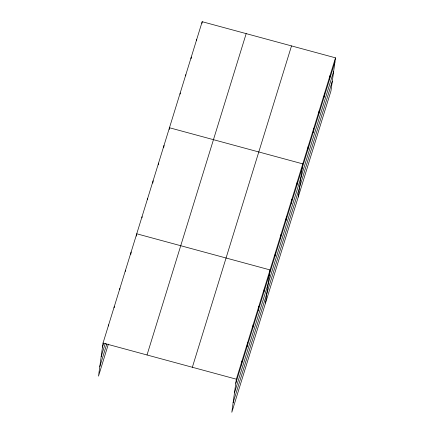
<?xml version="1.0" encoding="UTF-8"?>
<svg xmlns="http://www.w3.org/2000/svg" width="434" height="434" viewBox="0 0 434 434"><rect width="100%" height="100%" fill="white"/><g stroke="black" fill="none" stroke-linecap="round" stroke-linejoin="round"><path stroke-width="0.65" d="M335.504 57.836L236.346 379.191L231.81 412.3L330.968 90.945L335.504 57.836L202.19 21.7L103.032 343.055L98.496 376.164L108.375 344.14M108.489 326.005L108.652 324.844M114.109 307.793L114.267 306.632M119.73 289.586L119.887 288.426M125.35 271.375L125.507 270.214M130.808 254.324L131.128 252.002M136.428 236.112L136.743 233.796L270.062 269.932L265.527 303.041M141.961 217.857L142.119 216.702M147.495 199.607L147.652 198.446M152.79 183.088L153.104 180.772M158.318 164.839L158.556 163.097M163.694 147.739L164.014 145.423M169.227 129.489L169.466 127.748L302.78 163.884L298.245 196.993M180.137 94.14L180.294 92.979M185.665 75.885L185.828 74.724M191.041 58.791L191.28 57.049M196.575 40.536L196.732 39.375M201.951 23.441L202.19 21.7M241.412 365.043L241.966 360.979M247.027 346.831L247.586 342.773M252.648 328.619L253.206 324.561M258.268 310.413L258.821 306.35M263.888 292.201L264.442 288.143M274.961 256.315L275.514 252.257M280.413 238.64L280.966 234.582M285.865 220.966L286.424 216.908M291.317 203.291L291.876 199.233M296.775 185.616L297.328 181.558M307.679 150.273L308.238 146.209M313.131 132.598L313.69 128.535M318.589 114.923L319.142 110.86M324.041 97.249L324.599 93.185M329.493 79.574L330.052 75.511M102.473 347.113L103.639 343.348M101.16 356.699L105.229 343.511M99.809 366.578L106.786 343.972M147.023 354.979L246.181 33.624M192.354 367.267L291.512 45.912M235.792 383.255L334.95 61.899M234.479 392.841L333.637 71.485M233.123 402.714L332.281 81.359M103.032 343.055L236.346 379.191"/></g></svg>
